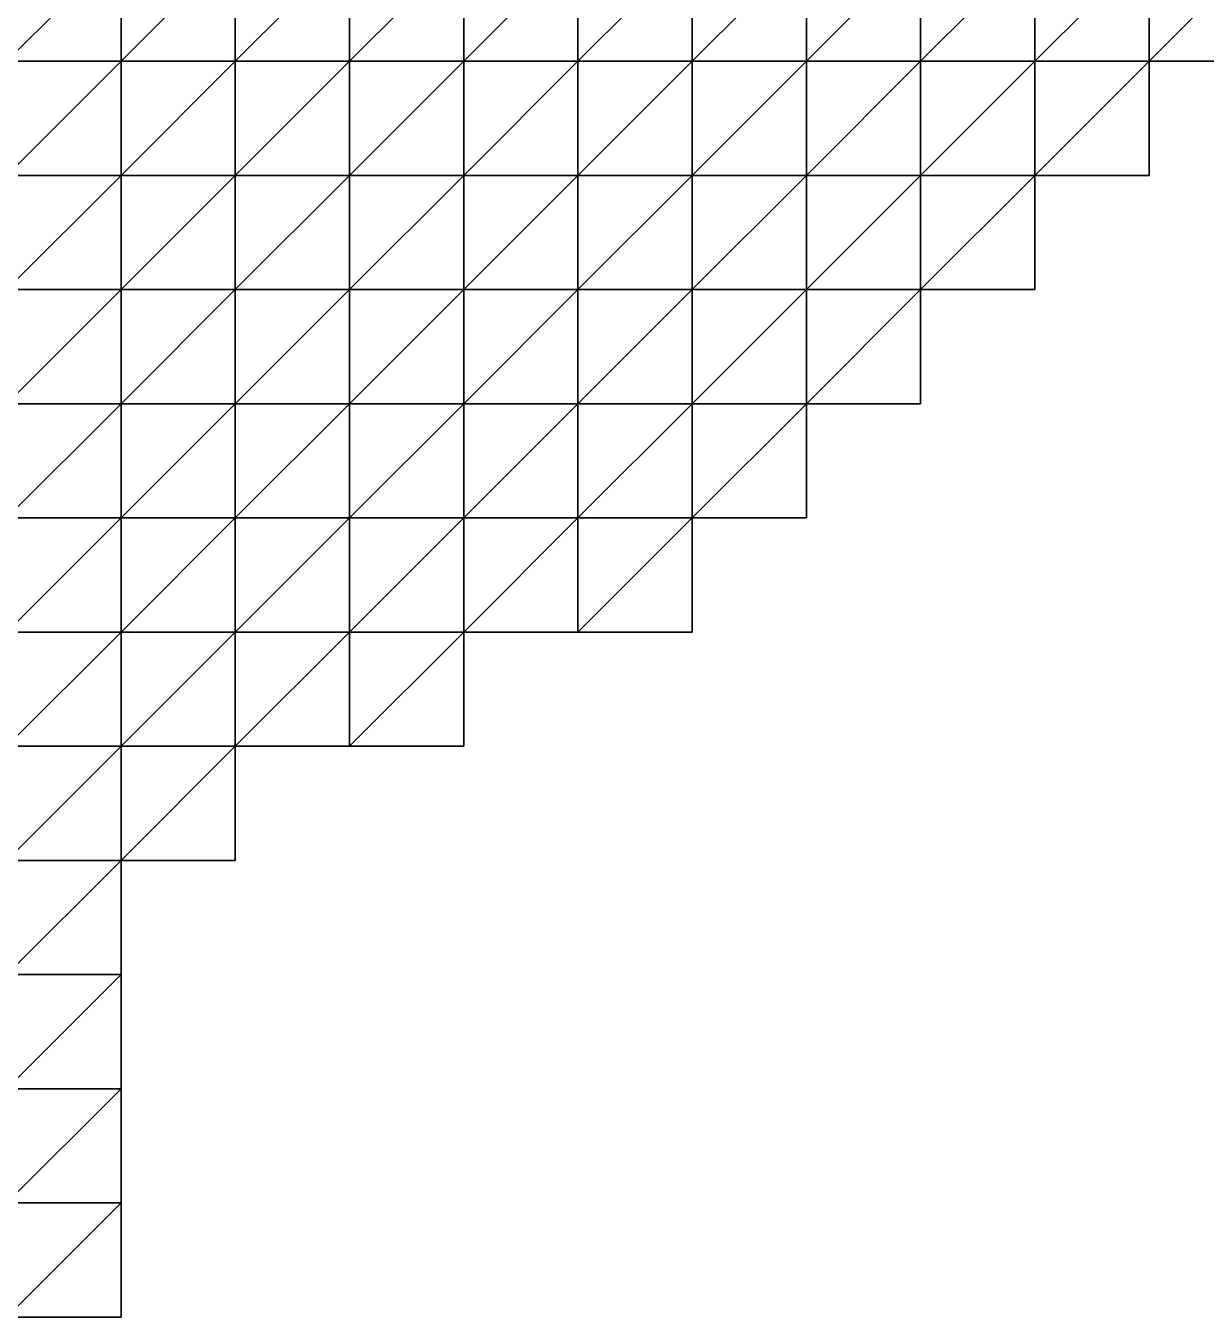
# Model space of a CAD drawing. Extents: x 292020 to 295740, y 4557680 to 4560040.
# Drawn here: x 292963.3 to 293170, y 4557860 to 4558086.2 of the extents above; entities that cross this region are included whole.
import ezdxf

# ---------------------------------------------------------------- set-up
doc = ezdxf.new("R2010")
doc.units = 0
doc.layers.add('RUN201_4_-_RUN201_NODOMAIN5_20X', color=7, linetype='CONTINUOUS')

msp = doc.modelspace()

# ---------------------------------------------------------------- linework, layer by layer
at = {"layer": 'RUN201_4_-_RUN201_NODOMAIN5_20X'}
for points in [[(292960, 4558100, 1840), (292960, 4558080, 1840), (292980, 4558100, 1840)], [(292980, 4558100, 1840), (292960, 4558080, 1840), (292980, 4558080, 1840)], [(292980, 4558100, 1920), (292960, 4558080, 1920), (292960, 4558100, 1920)], [(292980, 4558080, 1920), (292960, 4558080, 1920), (292980, 4558100, 1920)], [(292980, 4558100, 1840), (292980, 4558080, 1840), (293000, 4558100, 1840)], [(293000, 4558100, 1840), (292980, 4558080, 1840), (293000, 4558080, 1840)], [(293000, 4558100, 1920), (292980, 4558080, 1920), (292980, 4558100, 1920)], [(293000, 4558080, 1920), (292980, 4558080, 1920), (293000, 4558100, 1920)], [(293000, 4558100, 1840), (293000, 4558080, 1840), (293020, 4558100, 1840)], [(293020, 4558100, 1840), (293000, 4558080, 1840), (293020, 4558080, 1840)], [(293020, 4558100, 1920), (293000, 4558080, 1920), (293000, 4558100, 1920)], [(293020, 4558080, 1920), (293000, 4558080, 1920), (293020, 4558100, 1920)], [(293020, 4558100, 1840), (293020, 4558080, 1840), (293040, 4558100, 1840)], [(293040, 4558100, 1840), (293020, 4558080, 1840), (293040, 4558080, 1840)], [(293040, 4558100, 1920), (293020, 4558080, 1920), (293020, 4558100, 1920)], [(293040, 4558080, 1920), (293020, 4558080, 1920), (293040, 4558100, 1920)], [(293040, 4558100, 1840), (293040, 4558080, 1840), (293060, 4558100, 1840)], [(293060, 4558100, 1840), (293040, 4558080, 1840), (293060, 4558080, 1840)], [(293060, 4558100, 1940), (293040, 4558080, 1940), (293040, 4558100, 1940)], [(293060, 4558080, 1940), (293040, 4558080, 1940), (293060, 4558100, 1940)], [(293040, 4558100, 1920), (293040, 4558080, 1940), (293040, 4558080, 1920)], [(293040, 4558100, 1940), (293040, 4558080, 1940), (293040, 4558100, 1920)], [(293060, 4558100, 1840), (293060, 4558080, 1840), (293080, 4558100, 1840)], [(293080, 4558100, 1840), (293060, 4558080, 1840), (293080, 4558080, 1840)], [(293080, 4558100, 1940), (293060, 4558080, 1940), (293060, 4558100, 1940)], [(293080, 4558080, 1940), (293060, 4558080, 1940), (293080, 4558100, 1940)], [(293080, 4558080, 1840), (293080, 4558080, 1860), (293080, 4558100, 1840)], [(293080, 4558100, 1840), (293080, 4558080, 1860), (293080, 4558100, 1860)], [(293080, 4558100, 1860), (293080, 4558080, 1860), (293100, 4558100, 1860)], [(293100, 4558100, 1860), (293080, 4558080, 1860), (293100, 4558080, 1860)], [(293100, 4558100, 1940), (293080, 4558080, 1940), (293080, 4558100, 1940)], [(293100, 4558080, 1940), (293080, 4558080, 1940), (293100, 4558100, 1940)], [(293100, 4558080, 1860), (293100, 4558080, 1880), (293100, 4558100, 1860)], [(293100, 4558100, 1860), (293100, 4558080, 1880), (293100, 4558100, 1880)], [(293100, 4558100, 1880), (293100, 4558080, 1880), (293120, 4558100, 1880)], [(293120, 4558100, 1880), (293100, 4558080, 1880), (293120, 4558080, 1880)], [(293120, 4558100, 1940), (293100, 4558080, 1940), (293100, 4558100, 1940)], [(293120, 4558080, 1940), (293100, 4558080, 1940), (293120, 4558100, 1940)], [(293120, 4558080, 1880), (293120, 4558080, 1900), (293120, 4558100, 1880)], [(293120, 4558100, 1880), (293120, 4558080, 1900), (293120, 4558100, 1900)], [(293120, 4558100, 1900), (293120, 4558080, 1900), (293140, 4558100, 1900)], [(293140, 4558100, 1900), (293120, 4558080, 1900), (293140, 4558080, 1900)], [(293140, 4558100, 1940), (293120, 4558080, 1940), (293120, 4558100, 1940)], [(293140, 4558080, 1940), (293120, 4558080, 1940), (293140, 4558100, 1940)], [(293140, 4558080, 1900), (293140, 4558080, 1920), (293140, 4558100, 1900)], [(293140, 4558100, 1900), (293140, 4558080, 1920), (293140, 4558100, 1920)], [(293140, 4558100, 1920), (293140, 4558080, 1920), (293160, 4558100, 1920)], [(293160, 4558100, 1920), (293140, 4558080, 1920), (293160, 4558080, 1920)], [(293160, 4558100, 1940), (293140, 4558080, 1940), (293140, 4558100, 1940)], [(293160, 4558080, 1940), (293140, 4558080, 1940), (293160, 4558100, 1940)], [(293160, 4558100, 1920), (293160, 4558080, 1920), (293180, 4558100, 1920)], [(293180, 4558100, 1920), (293160, 4558080, 1920), (293180, 4558080, 1920)], [(293180, 4558100, 1940), (293160, 4558080, 1940), (293160, 4558100, 1940)], [(293180, 4558080, 1940), (293160, 4558080, 1940), (293180, 4558100, 1940)], [(292960, 4558080, 1820), (292960, 4558060, 1820), (292980, 4558080, 1820)], [(292980, 4558080, 1820), (292960, 4558060, 1820), (292980, 4558060, 1820)], [(292980, 4558080, 1820), (292960, 4558080, 1840), (292960, 4558080, 1820)], [(292980, 4558080, 1840), (292960, 4558080, 1840), (292980, 4558080, 1820)], [(292980, 4558080, 1920), (292960, 4558060, 1920), (292960, 4558080, 1920)], [(292980, 4558060, 1920), (292960, 4558060, 1920), (292980, 4558080, 1920)], [(292980, 4558080, 1820), (292980, 4558060, 1820), (293000, 4558080, 1820)], [(293000, 4558080, 1820), (292980, 4558060, 1820), (293000, 4558060, 1820)], [(293000, 4558080, 1820), (292980, 4558080, 1840), (292980, 4558080, 1820)], [(293000, 4558080, 1840), (292980, 4558080, 1840), (293000, 4558080, 1820)], [(293000, 4558080, 1920), (292980, 4558060, 1920), (292980, 4558080, 1920)], [(293000, 4558060, 1920), (292980, 4558060, 1920), (293000, 4558080, 1920)], [(293000, 4558080, 1820), (293000, 4558060, 1820), (293020, 4558080, 1820)], [(293020, 4558080, 1820), (293000, 4558060, 1820), (293020, 4558060, 1820)], [(293020, 4558080, 1820), (293000, 4558080, 1840), (293000, 4558080, 1820)], [(293020, 4558080, 1840), (293000, 4558080, 1840), (293020, 4558080, 1820)], [(293020, 4558080, 1920), (293000, 4558060, 1920), (293000, 4558080, 1920)], [(293020, 4558060, 1920), (293000, 4558060, 1920), (293020, 4558080, 1920)], [(293020, 4558060, 1820), (293020, 4558060, 1840), (293020, 4558080, 1820)], [(293020, 4558080, 1820), (293020, 4558060, 1840), (293020, 4558080, 1840)], [(293020, 4558080, 1840), (293020, 4558060, 1840), (293040, 4558080, 1840)], [(293040, 4558080, 1840), (293020, 4558060, 1840), (293040, 4558060, 1840)], [(293040, 4558080, 1920), (293020, 4558060, 1920), (293020, 4558080, 1920)], [(293040, 4558060, 1920), (293020, 4558060, 1920), (293040, 4558080, 1920)], [(293040, 4558080, 1840), (293040, 4558060, 1840), (293060, 4558080, 1840)], [(293060, 4558080, 1840), (293040, 4558060, 1840), (293060, 4558060, 1840)], [(293060, 4558080, 1940), (293040, 4558060, 1940), (293040, 4558080, 1940)], [(293060, 4558060, 1940), (293040, 4558060, 1940), (293060, 4558080, 1940)], [(293040, 4558080, 1920), (293040, 4558060, 1940), (293040, 4558060, 1920)], [(293040, 4558080, 1940), (293040, 4558060, 1940), (293040, 4558080, 1920)], [(293060, 4558060, 1840), (293060, 4558060, 1860), (293060, 4558080, 1840)], [(293060, 4558080, 1840), (293060, 4558060, 1860), (293060, 4558080, 1860)], [(293060, 4558080, 1840), (293060, 4558080, 1860), (293080, 4558080, 1840)], [(293080, 4558080, 1840), (293060, 4558080, 1860), (293080, 4558080, 1860)], [(293060, 4558080, 1860), (293060, 4558060, 1860), (293080, 4558080, 1860)], [(293080, 4558080, 1860), (293060, 4558060, 1860), (293080, 4558060, 1860)], [(293080, 4558080, 1940), (293060, 4558060, 1940), (293060, 4558080, 1940)], [(293080, 4558060, 1940), (293060, 4558060, 1940), (293080, 4558080, 1940)], [(293080, 4558060, 1860), (293080, 4558060, 1880), (293080, 4558080, 1860)], [(293080, 4558080, 1860), (293080, 4558060, 1880), (293080, 4558080, 1880)], [(293080, 4558080, 1860), (293080, 4558080, 1880), (293100, 4558080, 1860)], [(293100, 4558080, 1860), (293080, 4558080, 1880), (293100, 4558080, 1880)], [(293080, 4558080, 1880), (293080, 4558060, 1880), (293100, 4558080, 1880)], [(293100, 4558080, 1880), (293080, 4558060, 1880), (293100, 4558060, 1880)], [(293100, 4558080, 1940), (293080, 4558060, 1940), (293080, 4558080, 1940)], [(293100, 4558060, 1940), (293080, 4558060, 1940), (293100, 4558080, 1940)], [(293100, 4558060, 1880), (293100, 4558060, 1900), (293100, 4558080, 1880)], [(293100, 4558080, 1880), (293100, 4558060, 1900), (293100, 4558080, 1900)], [(293100, 4558080, 1880), (293100, 4558080, 1900), (293120, 4558080, 1880)], [(293120, 4558080, 1880), (293100, 4558080, 1900), (293120, 4558080, 1900)], [(293100, 4558080, 1900), (293100, 4558060, 1900), (293120, 4558080, 1900)], [(293120, 4558080, 1900), (293100, 4558060, 1900), (293120, 4558060, 1900)], [(293120, 4558080, 1940), (293100, 4558060, 1940), (293100, 4558080, 1940)], [(293120, 4558060, 1940), (293100, 4558060, 1940), (293120, 4558080, 1940)], [(293120, 4558060, 1900), (293120, 4558060, 1920), (293120, 4558080, 1900)], [(293120, 4558080, 1900), (293120, 4558060, 1920), (293120, 4558080, 1920)], [(293120, 4558080, 1900), (293120, 4558080, 1920), (293140, 4558080, 1900)], [(293140, 4558080, 1900), (293120, 4558080, 1920), (293140, 4558080, 1920)], [(293120, 4558080, 1920), (293120, 4558060, 1920), (293140, 4558080, 1920)], [(293140, 4558080, 1920), (293120, 4558060, 1920), (293140, 4558060, 1920)], [(293140, 4558080, 1940), (293120, 4558060, 1940), (293120, 4558080, 1940)], [(293140, 4558060, 1940), (293120, 4558060, 1940), (293140, 4558080, 1940)], [(293140, 4558080, 1920), (293140, 4558060, 1920), (293160, 4558080, 1920)], [(293160, 4558080, 1920), (293140, 4558060, 1920), (293160, 4558060, 1920)], [(293160, 4558080, 1940), (293140, 4558060, 1940), (293140, 4558080, 1940)], [(293160, 4558060, 1940), (293140, 4558060, 1940), (293160, 4558080, 1940)], [(293160, 4558060, 1920), (293160, 4558060, 1940), (293160, 4558080, 1920)], [(293160, 4558080, 1920), (293160, 4558060, 1940), (293160, 4558080, 1940)], [(293160, 4558080, 1920), (293160, 4558080, 1940), (293180, 4558080, 1920)], [(293180, 4558080, 1920), (293160, 4558080, 1940), (293180, 4558080, 1940)], [(292960, 4558060, 1820), (292960, 4558040, 1820), (292980, 4558060, 1820)], [(292980, 4558060, 1820), (292960, 4558040, 1820), (292980, 4558040, 1820)], [(292980, 4558060, 1920), (292960, 4558040, 1920), (292960, 4558060, 1920)], [(292980, 4558040, 1920), (292960, 4558040, 1920), (292980, 4558060, 1920)], [(292980, 4558040, 1820), (292980, 4558040, 1840), (292980, 4558060, 1820)], [(292980, 4558060, 1820), (292980, 4558040, 1840), (292980, 4558060, 1840)], [(292980, 4558060, 1820), (292980, 4558060, 1840), (293000, 4558060, 1820)], [(293000, 4558060, 1820), (292980, 4558060, 1840), (293000, 4558060, 1840)], [(292980, 4558060, 1840), (292980, 4558040, 1840), (293000, 4558060, 1840)], [(293000, 4558060, 1840), (292980, 4558040, 1840), (293000, 4558040, 1840)], [(293000, 4558060, 1920), (292980, 4558040, 1920), (292980, 4558060, 1920)], [(293000, 4558040, 1920), (292980, 4558040, 1920), (293000, 4558060, 1920)], [(293000, 4558060, 1820), (293000, 4558060, 1840), (293020, 4558060, 1820)], [(293020, 4558060, 1820), (293000, 4558060, 1840), (293020, 4558060, 1840)], [(293000, 4558060, 1840), (293000, 4558040, 1840), (293020, 4558060, 1840)], [(293020, 4558060, 1840), (293000, 4558040, 1840), (293020, 4558040, 1840)], [(293020, 4558060, 1920), (293000, 4558040, 1920), (293000, 4558060, 1920)], [(293020, 4558040, 1920), (293000, 4558040, 1920), (293020, 4558060, 1920)], [(293020, 4558040, 1840), (293020, 4558040, 1860), (293020, 4558060, 1840)], [(293020, 4558060, 1840), (293020, 4558040, 1860), (293020, 4558060, 1860)], [(293020, 4558060, 1840), (293020, 4558060, 1860), (293040, 4558060, 1840)], [(293040, 4558060, 1840), (293020, 4558060, 1860), (293040, 4558060, 1860)], [(293020, 4558060, 1860), (293020, 4558040, 1860), (293040, 4558060, 1860)], [(293040, 4558060, 1860), (293020, 4558040, 1860), (293040, 4558040, 1860)], [(293040, 4558060, 1920), (293020, 4558040, 1920), (293020, 4558060, 1920)], [(293040, 4558040, 1920), (293020, 4558040, 1920), (293040, 4558060, 1920)], [(293040, 4558060, 1840), (293040, 4558060, 1860), (293060, 4558060, 1840)], [(293060, 4558060, 1840), (293040, 4558060, 1860), (293060, 4558060, 1860)], [(293040, 4558060, 1860), (293040, 4558040, 1860), (293060, 4558060, 1860)], [(293060, 4558060, 1860), (293040, 4558040, 1860), (293060, 4558040, 1860)], [(293060, 4558060, 1940), (293040, 4558040, 1940), (293040, 4558060, 1940)], [(293060, 4558040, 1940), (293040, 4558040, 1940), (293060, 4558060, 1940)], [(293040, 4558060, 1920), (293040, 4558040, 1940), (293040, 4558040, 1920)], [(293040, 4558060, 1940), (293040, 4558040, 1940), (293040, 4558060, 1920)], [(293060, 4558040, 1860), (293060, 4558040, 1880), (293060, 4558060, 1860)], [(293060, 4558060, 1860), (293060, 4558040, 1880), (293060, 4558060, 1880)], [(293060, 4558060, 1860), (293060, 4558060, 1880), (293080, 4558060, 1860)], [(293080, 4558060, 1860), (293060, 4558060, 1880), (293080, 4558060, 1880)], [(293060, 4558060, 1880), (293060, 4558040, 1880), (293080, 4558060, 1880)], [(293080, 4558060, 1880), (293060, 4558040, 1880), (293080, 4558040, 1880)], [(293080, 4558060, 1940), (293060, 4558040, 1940), (293060, 4558060, 1940)], [(293080, 4558040, 1940), (293060, 4558040, 1940), (293080, 4558060, 1940)], [(293080, 4558040, 1880), (293080, 4558040, 1900), (293080, 4558060, 1880)], [(293080, 4558060, 1880), (293080, 4558040, 1900), (293080, 4558060, 1900)], [(293080, 4558060, 1880), (293080, 4558060, 1900), (293100, 4558060, 1880)], [(293100, 4558060, 1880), (293080, 4558060, 1900), (293100, 4558060, 1900)], [(293080, 4558060, 1900), (293080, 4558040, 1900), (293100, 4558060, 1900)], [(293100, 4558060, 1900), (293080, 4558040, 1900), (293100, 4558040, 1900)], [(293100, 4558060, 1940), (293080, 4558040, 1940), (293080, 4558060, 1940)], [(293100, 4558040, 1940), (293080, 4558040, 1940), (293100, 4558060, 1940)], [(293100, 4558060, 1900), (293100, 4558040, 1900), (293120, 4558060, 1900)], [(293120, 4558060, 1900), (293100, 4558040, 1900), (293120, 4558040, 1900)], [(293120, 4558060, 1940), (293100, 4558040, 1940), (293100, 4558060, 1940)], [(293120, 4558040, 1940), (293100, 4558040, 1940), (293120, 4558060, 1940)], [(293120, 4558040, 1900), (293120, 4558040, 1920), (293120, 4558060, 1900)], [(293120, 4558060, 1900), (293120, 4558040, 1920), (293120, 4558060, 1920)], [(293120, 4558060, 1920), (293120, 4558040, 1920), (293140, 4558060, 1920)], [(293140, 4558060, 1920), (293120, 4558040, 1920), (293140, 4558040, 1920)], [(293140, 4558060, 1940), (293120, 4558040, 1940), (293120, 4558060, 1940)], [(293140, 4558040, 1940), (293120, 4558040, 1940), (293140, 4558060, 1940)], [(293140, 4558040, 1920), (293140, 4558040, 1940), (293140, 4558060, 1920)], [(293140, 4558060, 1920), (293140, 4558040, 1940), (293140, 4558060, 1940)], [(293140, 4558060, 1920), (293140, 4558060, 1940), (293160, 4558060, 1920)], [(293160, 4558060, 1920), (293140, 4558060, 1940), (293160, 4558060, 1940)], [(292960, 4558040, 1820), (292960, 4558040, 1840), (292980, 4558040, 1820)], [(292980, 4558040, 1820), (292960, 4558040, 1840), (292980, 4558040, 1840)], [(292960, 4558040, 1840), (292960, 4558020, 1840), (292980, 4558040, 1840)], [(292980, 4558040, 1840), (292960, 4558020, 1840), (292980, 4558020, 1840)], [(292980, 4558040, 1920), (292960, 4558020, 1920), (292960, 4558040, 1920)], [(292980, 4558020, 1920), (292960, 4558020, 1920), (292980, 4558040, 1920)], [(292980, 4558020, 1840), (292980, 4558020, 1860), (292980, 4558040, 1840)], [(292980, 4558040, 1840), (292980, 4558020, 1860), (292980, 4558040, 1860)], [(292980, 4558040, 1840), (292980, 4558040, 1860), (293000, 4558040, 1840)], [(293000, 4558040, 1840), (292980, 4558040, 1860), (293000, 4558040, 1860)], [(292980, 4558040, 1860), (292980, 4558020, 1860), (293000, 4558040, 1860)], [(293000, 4558040, 1860), (292980, 4558020, 1860), (293000, 4558020, 1860)], [(293000, 4558040, 1920), (292980, 4558020, 1920), (292980, 4558040, 1920)], [(293000, 4558020, 1920), (292980, 4558020, 1920), (293000, 4558040, 1920)], [(293000, 4558040, 1840), (293000, 4558040, 1860), (293020, 4558040, 1840)], [(293020, 4558040, 1840), (293000, 4558040, 1860), (293020, 4558040, 1860)], [(293000, 4558040, 1860), (293000, 4558020, 1860), (293020, 4558040, 1860)], [(293020, 4558040, 1860), (293000, 4558020, 1860), (293020, 4558020, 1860)], [(293020, 4558040, 1920), (293000, 4558020, 1920), (293000, 4558040, 1920)], [(293020, 4558020, 1920), (293000, 4558020, 1920), (293020, 4558040, 1920)], [(293020, 4558020, 1860), (293020, 4558020, 1880), (293020, 4558040, 1860)], [(293020, 4558040, 1860), (293020, 4558020, 1880), (293020, 4558040, 1880)], [(293020, 4558040, 1860), (293020, 4558040, 1880), (293040, 4558040, 1860)], [(293040, 4558040, 1860), (293020, 4558040, 1880), (293040, 4558040, 1880)], [(293020, 4558040, 1880), (293020, 4558020, 1880), (293040, 4558040, 1880)], [(293040, 4558040, 1880), (293020, 4558020, 1880), (293040, 4558020, 1880)], [(293040, 4558040, 1940), (293020, 4558020, 1940), (293020, 4558040, 1940)], [(293040, 4558020, 1940), (293020, 4558020, 1940), (293040, 4558040, 1940)], [(293040, 4558040, 1920), (293020, 4558040, 1940), (293020, 4558040, 1920)], [(293040, 4558040, 1940), (293020, 4558040, 1940), (293040, 4558040, 1920)], [(293020, 4558040, 1920), (293020, 4558020, 1940), (293020, 4558020, 1920)], [(293020, 4558040, 1940), (293020, 4558020, 1940), (293020, 4558040, 1920)], [(293040, 4558040, 1860), (293040, 4558040, 1880), (293060, 4558040, 1860)], [(293060, 4558040, 1860), (293040, 4558040, 1880), (293060, 4558040, 1880)], [(293040, 4558040, 1880), (293040, 4558020, 1880), (293060, 4558040, 1880)], [(293060, 4558040, 1880), (293040, 4558020, 1880), (293060, 4558020, 1880)], [(293060, 4558040, 1940), (293040, 4558020, 1940), (293040, 4558040, 1940)], [(293060, 4558020, 1940), (293040, 4558020, 1940), (293060, 4558040, 1940)], [(293060, 4558020, 1880), (293060, 4558020, 1900), (293060, 4558040, 1880)], [(293060, 4558040, 1880), (293060, 4558020, 1900), (293060, 4558040, 1900)], [(293060, 4558040, 1880), (293060, 4558040, 1900), (293080, 4558040, 1880)], [(293080, 4558040, 1880), (293060, 4558040, 1900), (293080, 4558040, 1900)], [(293060, 4558040, 1900), (293060, 4558020, 1900), (293080, 4558040, 1900)], [(293080, 4558040, 1900), (293060, 4558020, 1900), (293080, 4558020, 1900)], [(293080, 4558040, 1940), (293060, 4558020, 1940), (293060, 4558040, 1940)], [(293080, 4558020, 1940), (293060, 4558020, 1940), (293080, 4558040, 1940)], [(293080, 4558040, 1900), (293080, 4558020, 1900), (293100, 4558040, 1900)], [(293100, 4558040, 1900), (293080, 4558020, 1900), (293100, 4558020, 1900)], [(293100, 4558040, 1940), (293080, 4558020, 1940), (293080, 4558040, 1940)], [(293100, 4558020, 1940), (293080, 4558020, 1940), (293100, 4558040, 1940)], [(293100, 4558020, 1900), (293100, 4558020, 1920), (293100, 4558040, 1900)], [(293100, 4558040, 1900), (293100, 4558020, 1920), (293100, 4558040, 1920)], [(293100, 4558040, 1900), (293100, 4558040, 1920), (293120, 4558040, 1900)], [(293120, 4558040, 1900), (293100, 4558040, 1920), (293120, 4558040, 1920)], [(293100, 4558040, 1920), (293100, 4558020, 1920), (293120, 4558040, 1920)], [(293120, 4558040, 1920), (293100, 4558020, 1920), (293120, 4558020, 1920)], [(293120, 4558040, 1940), (293100, 4558020, 1940), (293100, 4558040, 1940)], [(293120, 4558020, 1940), (293100, 4558020, 1940), (293120, 4558040, 1940)], [(293120, 4558020, 1920), (293120, 4558020, 1940), (293120, 4558040, 1920)], [(293120, 4558040, 1920), (293120, 4558020, 1940), (293120, 4558040, 1940)], [(293120, 4558040, 1920), (293120, 4558040, 1940), (293140, 4558040, 1920)], [(293140, 4558040, 1920), (293120, 4558040, 1940), (293140, 4558040, 1940)], [(292960, 4558020, 1840), (292960, 4558020, 1860), (292980, 4558020, 1840)], [(292980, 4558020, 1840), (292960, 4558020, 1860), (292980, 4558020, 1860)], [(292960, 4558020, 1860), (292960, 4558000, 1860), (292980, 4558020, 1860)], [(292980, 4558020, 1860), (292960, 4558000, 1860), (292980, 4558000, 1860)], [(292980, 4558020, 1920), (292960, 4558000, 1920), (292960, 4558020, 1920)], [(292980, 4558000, 1920), (292960, 4558000, 1920), (292980, 4558020, 1920)], [(292980, 4558000, 1860), (292980, 4558000, 1880), (292980, 4558020, 1860)], [(292980, 4558020, 1860), (292980, 4558000, 1880), (292980, 4558020, 1880)], [(292980, 4558020, 1860), (292980, 4558020, 1880), (293000, 4558020, 1860)], [(293000, 4558020, 1860), (292980, 4558020, 1880), (293000, 4558020, 1880)], [(292980, 4558020, 1880), (292980, 4558000, 1880), (293000, 4558020, 1880)], [(293000, 4558020, 1880), (292980, 4558000, 1880), (293000, 4558000, 1880)], [(293000, 4558020, 1920), (292980, 4558000, 1920), (292980, 4558020, 1920)], [(293000, 4558000, 1920), (292980, 4558000, 1920), (293000, 4558020, 1920)], [(293000, 4558020, 1860), (293000, 4558020, 1880), (293020, 4558020, 1860)], [(293020, 4558020, 1860), (293000, 4558020, 1880), (293020, 4558020, 1880)], [(293000, 4558020, 1880), (293000, 4558000, 1880), (293020, 4558020, 1880)], [(293020, 4558020, 1880), (293000, 4558000, 1880), (293020, 4558000, 1880)], [(293020, 4558020, 1940), (293000, 4558000, 1940), (293000, 4558020, 1940)], [(293020, 4558000, 1940), (293000, 4558000, 1940), (293020, 4558020, 1940)], [(293020, 4558020, 1920), (293000, 4558020, 1940), (293000, 4558020, 1920)], [(293020, 4558020, 1940), (293000, 4558020, 1940), (293020, 4558020, 1920)], [(293000, 4558020, 1920), (293000, 4558000, 1940), (293000, 4558000, 1920)], [(293000, 4558020, 1940), (293000, 4558000, 1940), (293000, 4558020, 1920)], [(293020, 4558000, 1880), (293020, 4558000, 1900), (293020, 4558020, 1880)], [(293020, 4558020, 1880), (293020, 4558000, 1900), (293020, 4558020, 1900)], [(293020, 4558020, 1880), (293020, 4558020, 1900), (293040, 4558020, 1880)], [(293040, 4558020, 1880), (293020, 4558020, 1900), (293040, 4558020, 1900)], [(293020, 4558020, 1900), (293020, 4558000, 1900), (293040, 4558020, 1900)], [(293040, 4558020, 1900), (293020, 4558000, 1900), (293040, 4558000, 1900)], [(293040, 4558020, 1940), (293020, 4558000, 1940), (293020, 4558020, 1940)], [(293040, 4558000, 1940), (293020, 4558000, 1940), (293040, 4558020, 1940)], [(293040, 4558020, 1880), (293040, 4558020, 1900), (293060, 4558020, 1880)], [(293060, 4558020, 1880), (293040, 4558020, 1900), (293060, 4558020, 1900)], [(293040, 4558020, 1900), (293040, 4558000, 1900), (293060, 4558020, 1900)], [(293060, 4558020, 1900), (293040, 4558000, 1900), (293060, 4558000, 1900)], [(293060, 4558020, 1940), (293040, 4558000, 1940), (293040, 4558020, 1940)], [(293060, 4558000, 1940), (293040, 4558000, 1940), (293060, 4558020, 1940)], [(293060, 4558000, 1900), (293060, 4558000, 1920), (293060, 4558020, 1900)], [(293060, 4558020, 1900), (293060, 4558000, 1920), (293060, 4558020, 1920)], [(293060, 4558020, 1900), (293060, 4558020, 1920), (293080, 4558020, 1900)], [(293080, 4558020, 1900), (293060, 4558020, 1920), (293080, 4558020, 1920)], [(293060, 4558020, 1920), (293060, 4558000, 1920), (293080, 4558020, 1920)], [(293080, 4558020, 1920), (293060, 4558000, 1920), (293080, 4558000, 1920)], [(293080, 4558020, 1940), (293060, 4558000, 1940), (293060, 4558020, 1940)], [(293080, 4558000, 1940), (293060, 4558000, 1940), (293080, 4558020, 1940)], [(293080, 4558020, 1900), (293080, 4558020, 1920), (293100, 4558020, 1900)], [(293100, 4558020, 1900), (293080, 4558020, 1920), (293100, 4558020, 1920)], [(293080, 4558020, 1920), (293080, 4558000, 1920), (293100, 4558020, 1920)], [(293100, 4558020, 1920), (293080, 4558000, 1920), (293100, 4558000, 1920)], [(293100, 4558020, 1940), (293080, 4558000, 1940), (293080, 4558020, 1940)], [(293100, 4558000, 1940), (293080, 4558000, 1940), (293100, 4558020, 1940)], [(293100, 4558000, 1920), (293100, 4558000, 1940), (293100, 4558020, 1920)], [(293100, 4558020, 1920), (293100, 4558000, 1940), (293100, 4558020, 1940)], [(293100, 4558020, 1920), (293100, 4558020, 1940), (293120, 4558020, 1920)], [(293120, 4558020, 1920), (293100, 4558020, 1940), (293120, 4558020, 1940)], [(292960, 4558000, 1860), (292960, 4558000, 1880), (292980, 4558000, 1860)], [(292980, 4558000, 1860), (292960, 4558000, 1880), (292980, 4558000, 1880)], [(292960, 4558000, 1880), (292960, 4557980, 1880), (292980, 4558000, 1880)], [(292980, 4558000, 1880), (292960, 4557980, 1880), (292980, 4557980, 1880)], [(292980, 4558000, 1920), (292960, 4557980, 1920), (292960, 4558000, 1920)], [(292980, 4557980, 1920), (292960, 4557980, 1920), (292980, 4558000, 1920)], [(292980, 4557980, 1880), (292980, 4557980, 1900), (292980, 4558000, 1880)], [(292980, 4558000, 1880), (292980, 4557980, 1900), (292980, 4558000, 1900)], [(292980, 4558000, 1880), (292980, 4558000, 1900), (293000, 4558000, 1880)], [(293000, 4558000, 1880), (292980, 4558000, 1900), (293000, 4558000, 1900)], [(292980, 4558000, 1900), (292980, 4557980, 1900), (293000, 4558000, 1900)], [(293000, 4558000, 1900), (292980, 4557980, 1900), (293000, 4557980, 1900)], [(293000, 4558000, 1920), (292980, 4557980, 1920), (292980, 4558000, 1920)], [(293000, 4557980, 1920), (292980, 4557980, 1920), (293000, 4558000, 1920)], [(293000, 4558000, 1880), (293000, 4558000, 1900), (293020, 4558000, 1880)], [(293020, 4558000, 1880), (293000, 4558000, 1900), (293020, 4558000, 1900)], [(293000, 4558000, 1900), (293000, 4557980, 1900), (293020, 4558000, 1900)], [(293020, 4558000, 1900), (293000, 4557980, 1900), (293020, 4557980, 1900)], [(293020, 4558000, 1940), (293000, 4557980, 1940), (293000, 4558000, 1940)], [(293020, 4557980, 1940), (293000, 4557980, 1940), (293020, 4558000, 1940)], [(293000, 4558000, 1920), (293000, 4557980, 1940), (293000, 4557980, 1920)], [(293000, 4558000, 1940), (293000, 4557980, 1940), (293000, 4558000, 1920)], [(293020, 4557980, 1900), (293020, 4557980, 1920), (293020, 4558000, 1900)], [(293020, 4558000, 1900), (293020, 4557980, 1920), (293020, 4558000, 1920)], [(293020, 4558000, 1900), (293020, 4558000, 1920), (293040, 4558000, 1900)], [(293040, 4558000, 1900), (293020, 4558000, 1920), (293040, 4558000, 1920)], [(293020, 4558000, 1920), (293020, 4557980, 1920), (293040, 4558000, 1920)], [(293040, 4558000, 1920), (293020, 4557980, 1920), (293040, 4557980, 1920)], [(293040, 4558000, 1940), (293020, 4557980, 1940), (293020, 4558000, 1940)], [(293040, 4557980, 1940), (293020, 4557980, 1940), (293040, 4558000, 1940)], [(293040, 4558000, 1900), (293040, 4558000, 1920), (293060, 4558000, 1900)], [(293060, 4558000, 1900), (293040, 4558000, 1920), (293060, 4558000, 1920)], [(293040, 4558000, 1920), (293040, 4557980, 1920), (293060, 4558000, 1920)], [(293060, 4558000, 1920), (293040, 4557980, 1920), (293060, 4557980, 1920)], [(293060, 4558000, 1940), (293040, 4557980, 1940), (293040, 4558000, 1940)], [(293060, 4557980, 1940), (293040, 4557980, 1940), (293060, 4558000, 1940)], [(293060, 4558000, 1920), (293060, 4557980, 1920), (293080, 4558000, 1920)], [(293080, 4558000, 1920), (293060, 4557980, 1920), (293080, 4557980, 1920)], [(293080, 4558000, 1940), (293060, 4557980, 1940), (293060, 4558000, 1940)], [(293080, 4557980, 1940), (293060, 4557980, 1940), (293080, 4558000, 1940)], [(293080, 4557980, 1920), (293080, 4557980, 1940), (293080, 4558000, 1920)], [(293080, 4558000, 1920), (293080, 4557980, 1940), (293080, 4558000, 1940)], [(293080, 4558000, 1920), (293080, 4558000, 1940), (293100, 4558000, 1920)], [(293100, 4558000, 1920), (293080, 4558000, 1940), (293100, 4558000, 1940)], [(292960, 4557980, 1880), (292960, 4557980, 1900), (292980, 4557980, 1880)], [(292980, 4557980, 1880), (292960, 4557980, 1900), (292980, 4557980, 1900)], [(292960, 4557980, 1900), (292960, 4557960, 1900), (292980, 4557980, 1900)], [(292980, 4557980, 1900), (292960, 4557960, 1900), (292980, 4557960, 1900)], [(292980, 4557980, 1920), (292960, 4557960, 1920), (292960, 4557980, 1920)], [(292980, 4557960, 1920), (292960, 4557960, 1920), (292980, 4557980, 1920)], [(292980, 4557960, 1900), (292980, 4557960, 1920), (292980, 4557980, 1900)], [(292980, 4557980, 1900), (292980, 4557960, 1920), (292980, 4557980, 1920)], [(292980, 4557980, 1900), (292980, 4557980, 1920), (293000, 4557980, 1900)], [(293000, 4557980, 1900), (292980, 4557980, 1920), (293000, 4557980, 1920)], [(292980, 4557980, 1920), (292980, 4557960, 1920), (293000, 4557980, 1920)], [(293000, 4557980, 1920), (292980, 4557960, 1920), (293000, 4557960, 1920)], [(293000, 4557980, 1940), (292980, 4557960, 1940), (292980, 4557980, 1940)], [(293000, 4557960, 1940), (292980, 4557960, 1940), (293000, 4557980, 1940)], [(293000, 4557980, 1920), (292980, 4557980, 1940), (292980, 4557980, 1920)], [(293000, 4557980, 1940), (292980, 4557980, 1940), (293000, 4557980, 1920)], [(292980, 4557980, 1920), (292980, 4557960, 1940), (292980, 4557960, 1920)], [(292980, 4557980, 1940), (292980, 4557960, 1940), (292980, 4557980, 1920)], [(293000, 4557980, 1900), (293000, 4557980, 1920), (293020, 4557980, 1900)], [(293020, 4557980, 1900), (293000, 4557980, 1920), (293020, 4557980, 1920)], [(293000, 4557980, 1920), (293000, 4557960, 1920), (293020, 4557980, 1920)], [(293020, 4557980, 1920), (293000, 4557960, 1920), (293020, 4557960, 1920)], [(293020, 4557980, 1940), (293000, 4557960, 1940), (293000, 4557980, 1940)], [(293020, 4557960, 1940), (293000, 4557960, 1940), (293020, 4557980, 1940)], [(293020, 4557980, 1920), (293020, 4557960, 1920), (293040, 4557980, 1920)], [(293040, 4557980, 1920), (293020, 4557960, 1920), (293040, 4557960, 1920)], [(293040, 4557980, 1940), (293020, 4557960, 1940), (293020, 4557980, 1940)], [(293040, 4557960, 1940), (293020, 4557960, 1940), (293040, 4557980, 1940)], [(293040, 4557960, 1920), (293040, 4557960, 1940), (293040, 4557980, 1920)], [(293040, 4557980, 1920), (293040, 4557960, 1940), (293040, 4557980, 1940)], [(293040, 4557980, 1920), (293040, 4557980, 1940), (293060, 4557980, 1920)], [(293060, 4557980, 1920), (293040, 4557980, 1940), (293060, 4557980, 1940)], [(293060, 4557980, 1920), (293060, 4557980, 1940), (293080, 4557980, 1920)], [(293080, 4557980, 1920), (293060, 4557980, 1940), (293080, 4557980, 1940)], [(292960, 4557960, 1900), (292960, 4557940, 1900), (292980, 4557960, 1900)], [(292980, 4557960, 1900), (292960, 4557940, 1900), (292980, 4557940, 1900)], [(292980, 4557960, 1940), (292960, 4557940, 1940), (292960, 4557960, 1940)], [(292980, 4557940, 1940), (292960, 4557940, 1940), (292980, 4557960, 1940)], [(292980, 4557960, 1920), (292960, 4557960, 1940), (292960, 4557960, 1920)], [(292980, 4557960, 1940), (292960, 4557960, 1940), (292980, 4557960, 1920)], [(292980, 4557940, 1900), (292980, 4557940, 1920), (292980, 4557960, 1900)], [(292980, 4557960, 1900), (292980, 4557940, 1920), (292980, 4557960, 1920)], [(292980, 4557960, 1920), (292980, 4557940, 1920), (293000, 4557960, 1920)], [(293000, 4557960, 1920), (292980, 4557940, 1920), (293000, 4557940, 1920)], [(293000, 4557960, 1940), (292980, 4557940, 1940), (292980, 4557960, 1940)], [(293000, 4557940, 1940), (292980, 4557940, 1940), (293000, 4557960, 1940)], [(293000, 4557940, 1920), (293000, 4557940, 1940), (293000, 4557960, 1920)], [(293000, 4557960, 1920), (293000, 4557940, 1940), (293000, 4557960, 1940)], [(293000, 4557960, 1920), (293000, 4557960, 1940), (293020, 4557960, 1920)], [(293020, 4557960, 1920), (293000, 4557960, 1940), (293020, 4557960, 1940)], [(293020, 4557960, 1920), (293020, 4557960, 1940), (293040, 4557960, 1920)], [(293040, 4557960, 1920), (293020, 4557960, 1940), (293040, 4557960, 1940)], [(292960, 4557940, 1900), (292960, 4557940, 1920), (292980, 4557940, 1900)], [(292980, 4557940, 1900), (292960, 4557940, 1920), (292980, 4557940, 1920)], [(292960, 4557940, 1920), (292960, 4557920, 1920), (292980, 4557940, 1920)], [(292980, 4557940, 1920), (292960, 4557920, 1920), (292980, 4557920, 1920)], [(292980, 4557940, 1940), (292960, 4557920, 1940), (292960, 4557940, 1940)], [(292980, 4557920, 1940), (292960, 4557920, 1940), (292980, 4557940, 1940)], [(292980, 4557920, 1920), (292980, 4557920, 1940), (292980, 4557940, 1920)], [(292980, 4557940, 1920), (292980, 4557920, 1940), (292980, 4557940, 1940)], [(292980, 4557940, 1920), (292980, 4557940, 1940), (293000, 4557940, 1920)], [(293000, 4557940, 1920), (292980, 4557940, 1940), (293000, 4557940, 1940)], [(292960, 4557920, 1920), (292960, 4557900, 1920), (292980, 4557920, 1920)], [(292980, 4557920, 1920), (292960, 4557900, 1920), (292980, 4557900, 1920)], [(292980, 4557920, 1940), (292960, 4557900, 1940), (292960, 4557920, 1940)], [(292980, 4557900, 1940), (292960, 4557900, 1940), (292980, 4557920, 1940)], [(292980, 4557900, 1920), (292980, 4557900, 1940), (292980, 4557920, 1920)], [(292980, 4557920, 1920), (292980, 4557900, 1940), (292980, 4557920, 1940)], [(292960, 4557900, 1920), (292960, 4557880, 1920), (292980, 4557900, 1920)], [(292980, 4557900, 1920), (292960, 4557880, 1920), (292980, 4557880, 1920)], [(292980, 4557900, 1940), (292960, 4557880, 1940), (292960, 4557900, 1940)], [(292980, 4557880, 1940), (292960, 4557880, 1940), (292980, 4557900, 1940)], [(292980, 4557880, 1920), (292980, 4557880, 1940), (292980, 4557900, 1920)], [(292980, 4557900, 1920), (292980, 4557880, 1940), (292980, 4557900, 1940)], [(292960, 4557880, 1920), (292960, 4557860, 1920), (292980, 4557880, 1920)], [(292980, 4557880, 1920), (292960, 4557860, 1920), (292980, 4557860, 1920)], [(292980, 4557880, 1940), (292960, 4557860, 1940), (292960, 4557880, 1940)], [(292980, 4557860, 1940), (292960, 4557860, 1940), (292980, 4557880, 1940)], [(292980, 4557860, 1920), (292980, 4557860, 1940), (292980, 4557880, 1920)], [(292980, 4557880, 1920), (292980, 4557860, 1940), (292980, 4557880, 1940)], [(292960, 4557860, 1920), (292960, 4557860, 1940), (292980, 4557860, 1920)], [(292980, 4557860, 1920), (292960, 4557860, 1940), (292980, 4557860, 1940)]]:
    msp.add_3dface(points, dxfattribs=at)

doc.saveas('drawing.dxf')
